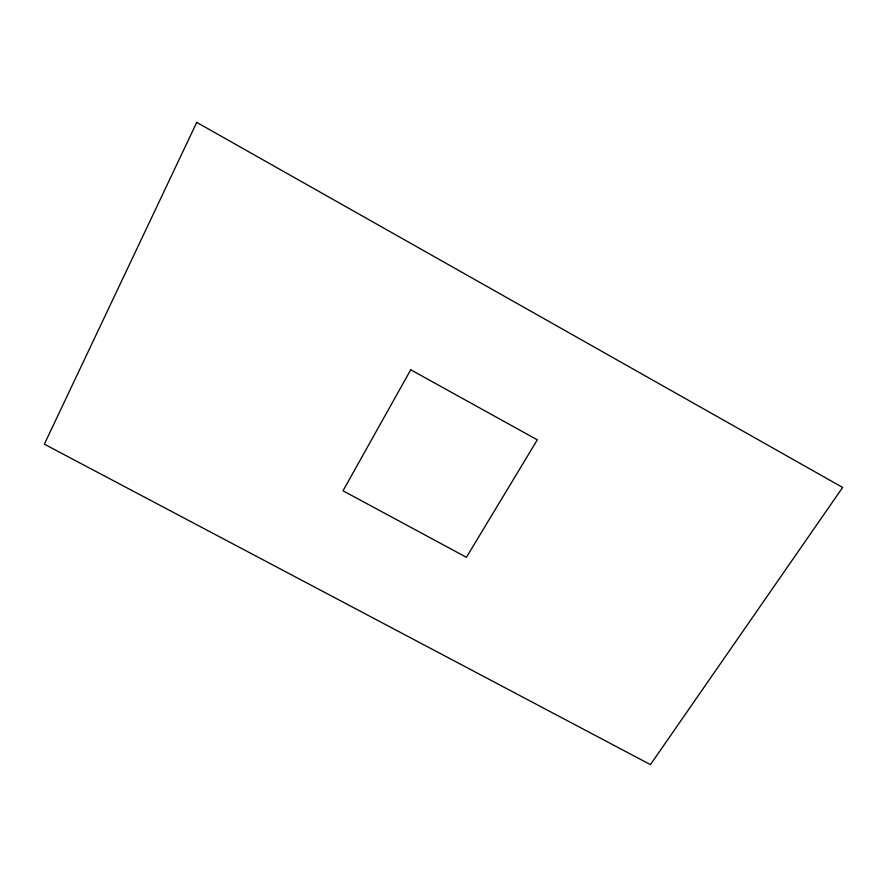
<?xml version="1.0" encoding="UTF-8"?>
<svg xmlns="http://www.w3.org/2000/svg" width="887" height="887" viewBox="0 0 887 887"><rect width="100%" height="100%" fill="white"/><g stroke="black" fill="none" stroke-linecap="round" stroke-linejoin="round"><path stroke-width="1.33" d="M196.737 122.384L44.35 444.176L650.437 764.616L842.65 487.451L196.737 122.384M410.736 369.779L343.003 490.788L466.407 557.302L537.322 439.841L410.736 369.779"/></g></svg>
